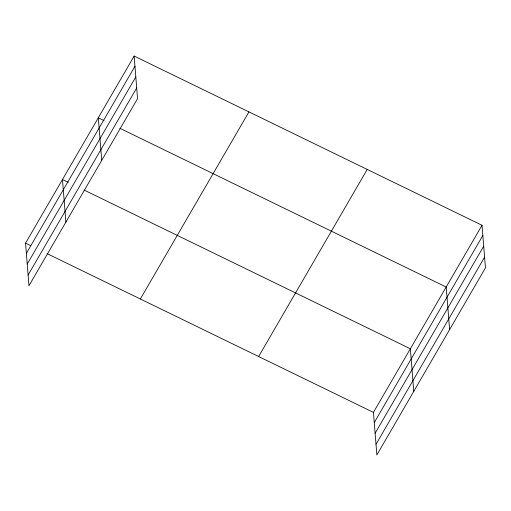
<?xml version="1.0" encoding="UTF-8"?>
<svg xmlns="http://www.w3.org/2000/svg" width="511" height="511" viewBox="0 0 511 511"><rect width="100%" height="100%" fill="white"/><g stroke="black" fill="none" stroke-linecap="round" stroke-linejoin="round"><path stroke-width="0.77" d="M134.138 56.057L137.561 98.623L28.974 285.719L25.55 243.147L134.138 56.057L482.026 225.281L485.45 267.853L376.863 454.943L373.439 412.377L482.026 225.281M26.374 253.36L134.961 66.27M27.23 264.04L135.817 76.944M28.118 275.039L136.705 87.949M140.353 298.992L248.94 111.903M258.636 356.531L367.224 169.435M374.256 422.584L482.844 235.494M375.119 433.264L483.706 246.174M376.007 444.263L484.588 257.174M104.046 120.59L98.304 117.798L101.727 160.365M119.83 128.267L446.192 287.022L449.616 329.595M68.212 182.331L62.47 179.533L65.893 222.106M83.996 190.009L410.359 348.764L413.782 391.33M25.55 243.147L30.571 245.593M47.076 253.616L373.439 412.377"/></g></svg>
